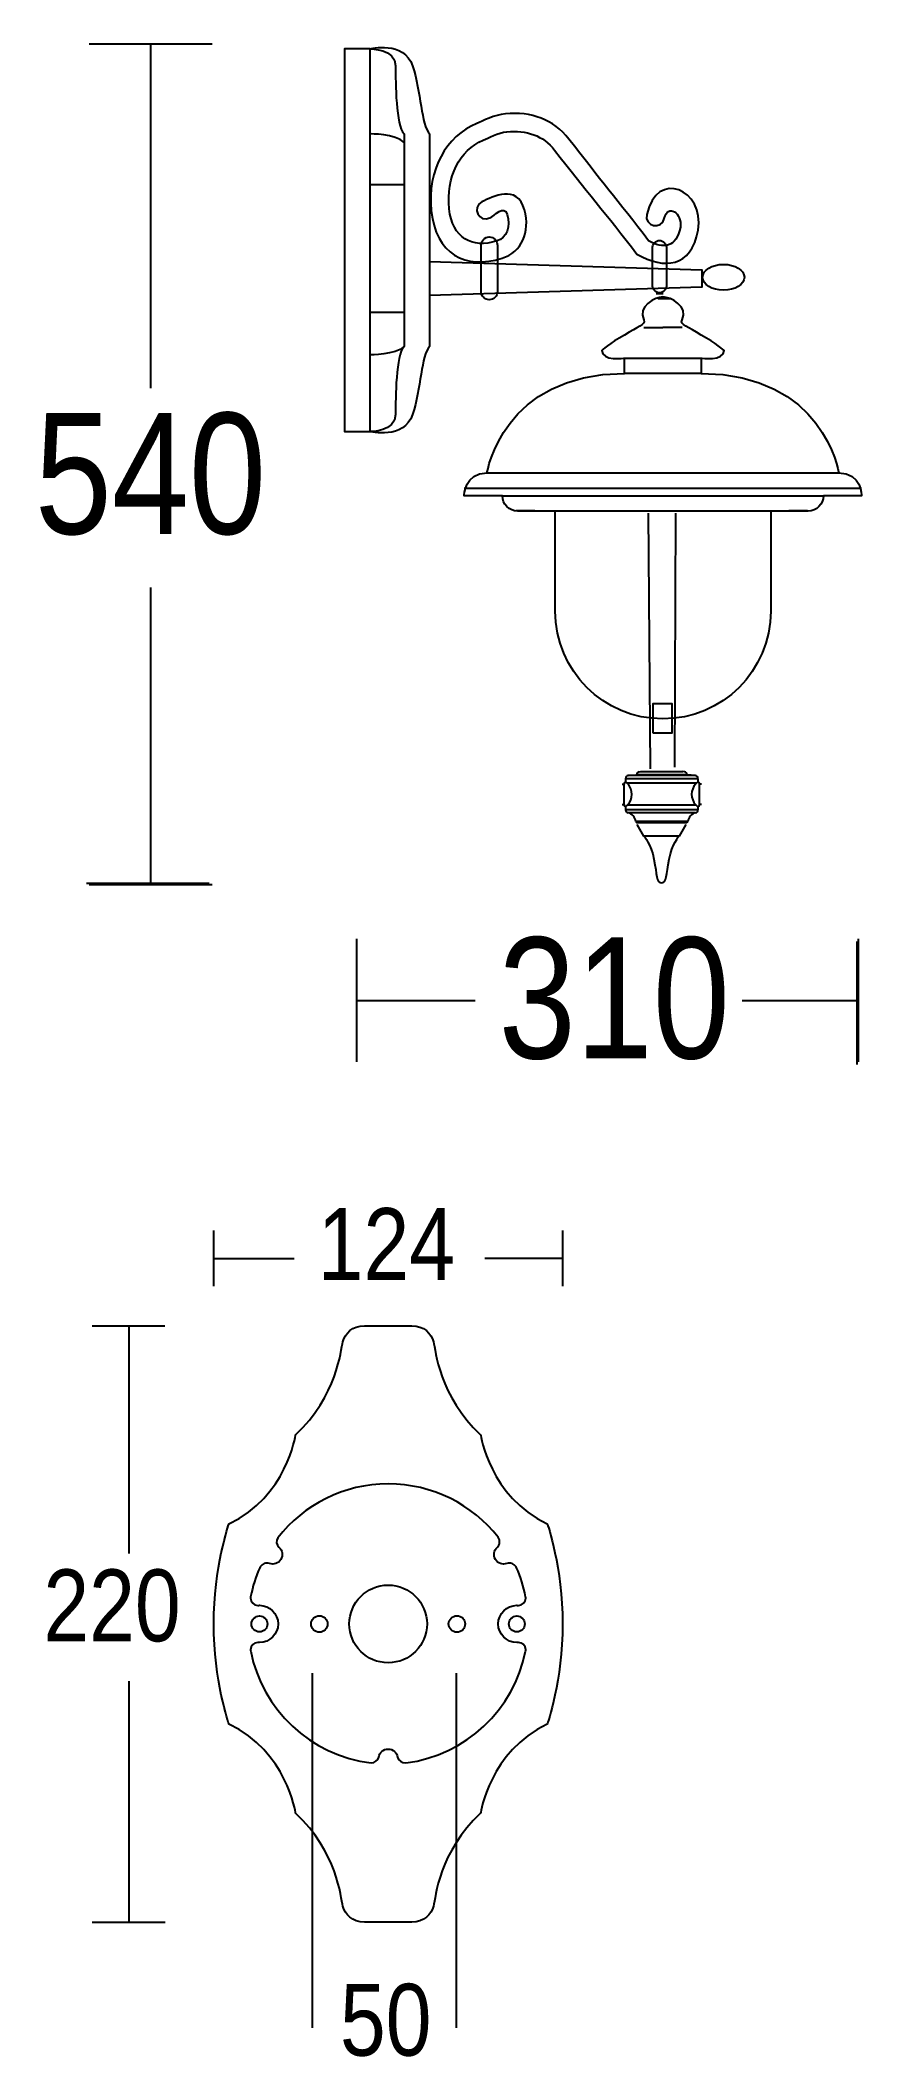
# Model space of a CAD drawing. Extents: x 1 to 91, y 5 to 227.
import ezdxf

# ---------------------------------------------------------------- set-up
doc = ezdxf.new("R2010")
doc.units = 0
doc.layers.add('LIVELLO_1', color=160, linetype='Continuous')
doc.styles.add('STD', font='txt')

# ---------------------------------------------------------------- blocks, each defined once
blk = doc.blocks.new('AI9-BLK1')
at = {"layer": 'LIVELLO_1', "color": 7}
for p, q in [((-39.68, 112.28), (-26.13, 112.28)), ((-32.9, 112.28), (-32.91, 74.34)), ((-4.97, 96.73), (-8.72, 96.73)), ((22.8, 84.75), (22.96, 84.75)), ((22.96, 84.75), (23.12, 84.75)), ((23.12, 84.75), (23.58, 84.75)), ((-4.97, 82.67), (-8.72, 82.67)), ((23.02, 84.21), (23.3, 84.21)), ((23.3, 84.21), (23.58, 84.21)), ((23.58, 84.21), (24.37, 84.21)), ((21.43, 81.01), (23.54, 81.01)), ((25.64, 81.01), (23.54, 81.01)), ((4.17, 65.01), (42.91, 65.01)), ((1.64, 63.32), (45.43, 63.32)), ((5.85, 62.48), (41.22, 62.48)), ((7.34, 60.87), (9.41, 60.87)), ((21.91, 60.56), (22.12, 32.4)), ((24.91, 60.56), (24.83, 32.58)), ((37.41, 60.87), (39.47, 60.87)), ((-32.9, 52.39), (-32.91, 19.63)), ((19.43, 31.31), (19.43, 30.95)), ((27.39, 31.31), (19.43, 31.31)), ((19.72, 31.65), (20.63, 31.73)), ((27.1, 31.65), (19.72, 31.65)), ((26.2, 31.73), (20.63, 31.73)), ((25.91, 32.07), (25.72, 32.09)), ((27.1, 31.65), (26.2, 31.73)), ((27.39, 31.31), (27.39, 30.95)), ((19.25, 30.73), (19.26, 30.79)), ((19.25, 30.73), (19.25, 30.69)), ((19.25, 28.48), (19.25, 30.7)), ((19.42, 30.95), (19.43, 30.95)), ((27.2, 30.8), (19.61, 30.8)), ((27.39, 30.95), (27.4, 30.95)), ((27.55, 30.79), (27.56, 30.73)), ((27.56, 30.69), (27.56, 30.73)), ((27.56, 28.48), (27.56, 30.69)), ((27.79, 30.69), (27.56, 30.69)), ((19.25, 28.48), (19.25, 28.44)), ((19.25, 28.44), (19.26, 28.38)), ((19.42, 28.22), (19.43, 28.22)), ((19.43, 28.22), (19.43, 27.87)), ((27.39, 27.87), (19.43, 27.87)), ((27.19, 28.39), (19.63, 28.39)), ((27.14, 27.54), (19.68, 27.54)), ((27.39, 28.22), (27.4, 28.22)), ((27.39, 28.22), (27.39, 27.87)), ((27.55, 28.38), (27.56, 28.44)), ((27.56, 28.44), (27.56, 28.48)), ((27.79, 28.48), (27.56, 28.48)), ((26.28, 26.61), (20.54, 26.61)), ((26.13, 26.45), (20.68, 26.45)), ((-39.97, 19.81), (-26.43, 19.81)), ((-39.68, 19.66), (-26.13, 19.66)), ((-10.17, 0.11), (-10.17, 13.65)), ((44.94, -0.18), (44.94, 13.36)), ((45.09, 0.11), (45.09, 13.65)), ((-10.17, 6.89), (2.86, 6.88)), ((32.28, 6.89), (45.11, 6.88)), ((-25.95, -24.61), (-25.95, -18.48)), ((12.49, -18.48), (12.49, -24.61)), ((-25.95, -21.55), (-17.07, -21.55)), ((12.49, -21.55), (3.92, -21.55)), ((-39.32, -28.96), (-31.34, -28.96)), ((-35.3, -28.96), (-35.3, -54.04)), ((-35.3, -68.11), (-35.3, -94.65)), ((-15.07, -106.3), (-15.07, -67.23)), ((0.8, -106.3), (0.8, -67.23)), ((-39.32, -94.65), (-31.28, -94.65))]:
    blk.add_line(p, q, dxfattribs=at)
for points in [[(-8.72, 69.55), (-8.72, 111.72), (-11.53, 111.72), (-11.53, 69.55)], [(22.8, 84.75), (22.8, 84.75), (22.8, 84.75), (22.8, 84.75)], [(19.32, 77.64), (27.75, 77.64), (27.75, 75.95), (19.32, 75.95)], [(22.44, 36.37), (24.56, 36.37), (24.56, 39.55), (22.44, 39.55)]]:
    blk.add_lwpolyline(points, close=True, dxfattribs=at)
for points in [[(-2.16, 88.3), (27.83, 87.36), (27.83, 85.48), (-2.16, 84.55)], [(20.92, 32.07), (21.1, 32.09), (25.72, 32.09)], [(26.05, 26.25), (25.32, 24.98), (21.45, 24.98), (20.71, 26.25)]]:
    blk.add_lwpolyline(points, dxfattribs=at)
for centre, radius in [((-6.73, -61.81), 4.28), ((-20.91, -61.81), 0.875), ((-14.31, -61.81), 0.907), ((0.84, -61.81), 0.907), ((7.44, -61.81), 0.876)]:
    blk.add_circle(centre, radius, dxfattribs=at)
blk.add_ellipse((30.21, 86.55), major_axis=(2.3, 0), ratio=0.619001, dxfattribs=at)
for points, knots in [([(-8.72, 111.72), (-8.72, 111.72), (-4.97, 112.66), (-4.04, 109.85), (-3.1, 107.04), (-3.1, 103.29), (-2.16, 102.35), (-2.16, 102.35), (-2.16, 92.04), (-2.16, 92.04), (-2.16, 92.04), (-2.16, 78.92), (-2.16, 78.92), (-3.1, 77.99), (-3.1, 74.24), (-4.04, 71.43), (-4.97, 68.62), (-8.72, 69.55), (-8.72, 69.55)], [0, 0, 0, 0, 1, 1, 1, 2, 2, 2, 3, 3, 3, 4, 4, 4, 5, 5, 5, 6, 6, 6, 6]), ([(-8.72, 111.72), (-8.72, 111.72), (-5.91, 111.72), (-5.91, 109.85), (-5.91, 107.97), (-5.91, 103.29), (-4.97, 102.35), (-4.97, 102.35), (-4.97, 89.23), (-4.97, 89.23), (-4.97, 89.23), (-4.97, 78.92), (-4.97, 78.92), (-5.91, 77.99), (-5.91, 73.3), (-5.91, 71.43), (-5.91, 69.55), (-8.72, 69.55), (-8.72, 69.55)], [0, 0, 0, 0, 1, 1, 1, 2, 2, 2, 3, 3, 3, 4, 4, 4, 5, 5, 5, 6, 6, 6, 6]), ([(21.75, 93.45), (22.87, 98.53), (28.16, 96.2), (27.42, 91.75), (26.66, 87.58), (23.67, 87.4), (20.68, 89.11), (17.37, 93.41), (14.99, 96.18), (11.61, 100.56), (10.34, 102.18), (8.48, 102.79), (6.36, 102.58), (5.31, 102.5), (4.34, 101.88), (3.74, 101.65), (1.15, 100.55), (-0.38, 97.63), (-0.01, 94.08), (0.32, 90.89), (2.51, 89.68), (5.24, 90.55), (6.39, 90.89), (6.73, 92.15), (6.39, 93.47), (6.05, 94.6), (4.97, 93.33), (4.48, 93.09), (3.3, 92.5), (2.42, 94.28), (3.6, 94.86), (4.79, 95.46), (7.47, 96.85), (8.3, 93.99), (8.95, 91.52), (7.98, 89.3), (5.82, 88.65), (1.77, 87.37), (-1.49, 89.13), (-1.98, 93.88), (-2.45, 98.42), (-0.32, 102.1), (3.02, 103.5), (3.74, 103.77), (4.93, 104.46), (6.19, 104.55), (9.03, 104.83), (11.47, 103.95), (13.17, 101.78), (16.56, 97.4), (18.65, 94.88), (21.95, 90.58), (23.59, 89.64), (25.05, 89.81), (25.46, 92.09), (25.7, 93.6), (24.07, 94.75), (23.69, 93.02), (23.4, 91.73), (21.47, 92.15), (21.75, 93.45)], [0, 0, 0, 0, 1, 1, 1, 2, 2, 2, 3, 3, 3, 4, 4, 4, 5, 5, 5, 6, 6, 6, 7, 7, 7, 8, 8, 8, 9, 9, 9, 10, 10, 10, 11, 11, 11, 12, 12, 12, 13, 13, 13, 14, 14, 14, 15, 15, 15, 16, 16, 16, 17, 17, 17, 18, 18, 18, 19, 19, 19, 20, 20, 20, 20]), ([(4.4, 84.07), (4.4, 84.07), (4.4, 84.07), (4.4, 84.07), (4.9, 84.07), (5.31, 84.49), (5.31, 85), (5.31, 85), (5.31, 90.06), (5.31, 90.06), (5.31, 90.57), (4.9, 90.99), (4.4, 90.99), (3.9, 90.99), (3.5, 90.57), (3.5, 90.06), (3.5, 90.06), (3.5, 85), (3.5, 85), (3.5, 84.49), (3.9, 84.07), (4.4, 84.07)], [0, 0, 0, 0, 1, 1, 1, 2, 2, 2, 3, 3, 3, 4, 4, 4, 5, 5, 5, 6, 6, 6, 7, 7, 7, 7]), ([(4.4, 84.07), (4.4, 84.07), (4.4, 84.07), (4.4, 84.07), (4.9, 84.07), (5.31, 84.49), (5.31, 85), (5.31, 85), (5.31, 90.06), (5.31, 90.06), (5.31, 90.57), (4.9, 90.99), (4.4, 90.99), (3.9, 90.99), (3.5, 90.57), (3.5, 90.06), (3.5, 90.06), (3.5, 85), (3.5, 85), (3.5, 84.49), (3.9, 84.07), (4.4, 84.07)], [0, 0, 0, 0, 1, 1, 1, 2, 2, 2, 3, 3, 3, 4, 4, 4, 5, 5, 5, 6, 6, 6, 7, 7, 7, 7]), ([(23.17, 84.82), (23.17, 84.82), (23.17, 84.82), (23.17, 84.82), (23.59, 84.82), (23.94, 85.24), (23.94, 85.76), (23.94, 85.76), (23.94, 89.68), (23.94, 89.68), (23.94, 90.2), (23.59, 90.61), (23.17, 90.61), (22.73, 90.61), (22.38, 90.2), (22.38, 89.68), (22.38, 89.68), (22.38, 85.76), (22.38, 85.76), (22.38, 85.24), (22.73, 84.82), (23.17, 84.82)], [0, 0, 0, 0, 1, 1, 1, 2, 2, 2, 3, 3, 3, 4, 4, 4, 5, 5, 5, 6, 6, 6, 7, 7, 7, 7]), ([(23.17, 84.82), (23.17, 84.82), (23.17, 84.82), (23.17, 84.82), (23.59, 84.82), (23.94, 85.24), (23.94, 85.76), (23.94, 85.76), (23.94, 89.68), (23.94, 89.68), (23.94, 90.2), (23.59, 90.61), (23.17, 90.61), (22.73, 90.61), (22.38, 90.2), (22.38, 89.68), (22.38, 89.68), (22.38, 85.76), (22.38, 85.76), (22.38, 85.24), (22.73, 84.82), (23.17, 84.82)], [0, 0, 0, 0, 1, 1, 1, 2, 2, 2, 3, 3, 3, 4, 4, 4, 5, 5, 5, 6, 6, 6, 7, 7, 7, 7]), ([(22.96, 84.75), (22.96, 84.75), (22.96, 84.75), (22.96, 84.75), (22.96, 84.75), (22.96, 84.75), (22.96, 84.75), (22.96, 84.75), (22.96, 84.75), (22.96, 84.75), (22.96, 84.75), (22.96, 84.75), (22.96, 84.75)], [0, 0, 0, 0, 1, 1, 1, 2, 2, 2, 3, 3, 3, 4, 4, 4, 4]), ([(27.75, 77.64), (27.75, 77.64), (30.27, 77.29), (30.27, 78.48), (30.27, 78.48), (29.43, 79.32), (27.75, 80.16), (26.35, 81.16), (25.37, 81.3), (25.64, 81.85), (26.4, 83.36), (24.38, 84.38), (23.54, 84.38), (22.69, 84.38), (20.68, 83.36), (21.43, 81.85), (21.71, 81.3), (20.72, 81.16), (19.32, 80.16), (17.64, 79.32), (16.8, 78.48), (16.8, 78.48), (16.8, 77.29), (19.32, 77.64), (19.32, 77.64)], [0, 0, 0, 0, 1, 1, 1, 2, 2, 2, 3, 3, 3, 4, 4, 4, 5, 5, 5, 6, 6, 6, 7, 7, 7, 8, 8, 8, 8]), ([(23.03, 84.21), (23.03, 84.21), (23.03, 84.22), (23.02, 84.22), (23.02, 84.22), (23.02, 84.21), (23.02, 84.21), (23.02, 84.21), (23.02, 84.21), (23.02, 84.21), (23.03, 84.21), (23.03, 84.21), (23.03, 84.21)], [0, 0, 0, 0, 1, 1, 1, 2, 2, 2, 3, 3, 3, 4, 4, 4, 4]), ([(23.3, 84.21), (23.3, 84.21), (23.3, 84.22), (23.3, 84.22), (23.3, 84.22), (23.3, 84.21), (23.3, 84.21), (23.3, 84.21), (23.3, 84.21), (23.3, 84.21), (23.3, 84.21), (23.3, 84.21), (23.3, 84.21)], [0, 0, 0, 0, 1, 1, 1, 2, 2, 2, 3, 3, 3, 4, 4, 4, 4]), ([(27.75, 75.95), (41.22, 75.95), (42.91, 65.01), (42.91, 65.01), (45.43, 65.01), (45.43, 62.48), (45.43, 62.48), (45.43, 62.48), (41.22, 62.48), (41.22, 62.48), (41.22, 61.55), (40.47, 60.8), (39.53, 60.8), (39.53, 60.8), (7.53, 60.8), (7.53, 60.8), (6.61, 60.8), (5.85, 61.55), (5.85, 62.48), (5.85, 62.48), (1.64, 62.48), (1.64, 62.48), (1.64, 62.48), (1.64, 65.01), (4.17, 65.01), (4.17, 65.01), (5.85, 75.95), (19.32, 75.95)], [0, 0, 0, 0, 1, 1, 1, 2, 2, 2, 3, 3, 3, 4, 4, 4, 5, 5, 5, 6, 6, 6, 7, 7, 7, 8, 8, 8, 9, 9, 9, 9]), ([(35.41, 60.8), (35.41, 60.8), (35.41, 49.75), (35.41, 49.75), (35.41, 43.2), (30.08, 37.9), (23.54, 37.9), (16.99, 37.9), (11.68, 43.2), (11.68, 49.75), (11.68, 49.75), (11.68, 60.8), (11.68, 60.8)], [0, 0, 0, 0, 1, 1, 1, 2, 2, 2, 3, 3, 3, 4, 4, 4, 4]), ([(19.43, 28.22), (20.13, 28.72), (20.33, 29.74), (19.86, 30.49), (19.74, 30.67), (19.6, 30.83), (19.43, 30.95)], [0, 0, 0, 0, 1, 1, 1, 2, 2, 2, 2]), ([(27.39, 30.95), (26.68, 30.45), (26.49, 29.43), (26.96, 28.68), (27.07, 28.49), (27.22, 28.34), (27.39, 28.22)], [0, 0, 0, 0, 1, 1, 1, 2, 2, 2, 2]), ([(21.45, 24.98), (21.45, 24.98), (22.22, 24.11), (22.55, 22.43), (22.88, 20.76), (22.81, 19.83), (23.38, 19.83), (23.96, 19.83), (23.9, 20.76), (24.22, 22.43), (24.55, 24.11), (25.32, 24.98), (25.32, 24.98)], [0, 0, 0, 0, 1, 1, 1, 2, 2, 2, 3, 3, 3, 4, 4, 4, 4]), ([(12.49, -61.81), (12.49, -55.63), (10.8, -50.78), (10.8, -50.78), (4.45, -47.79), (3.46, -40.98), (3.46, -40.98), (-1.13, -36.7), (-1.51, -31.64), (-1.74, -30.72), (-1.97, -29.81), (-2.81, -28.96), (-4.12, -28.96), (-4.12, -28.96), (-9.35, -28.96), (-9.35, -28.96), (-10.65, -28.96), (-11.49, -29.81), (-11.72, -30.72), (-11.95, -31.64), (-12.34, -36.7), (-16.93, -40.98), (-16.93, -40.98), (-17.91, -47.79), (-24.27, -50.78), (-24.27, -50.78), (-25.95, -55.63), (-25.95, -61.81), (-25.95, -67.99), (-24.27, -72.84), (-24.27, -72.84), (-17.91, -75.83), (-16.93, -82.64), (-16.93, -82.64), (-12.34, -86.92), (-11.95, -91.97), (-11.72, -92.89), (-11.49, -93.81), (-10.65, -94.65), (-9.35, -94.65), (-9.35, -94.65), (-4.12, -94.65), (-4.12, -94.65), (-2.81, -94.65), (-1.97, -93.81), (-1.74, -92.89), (-1.51, -91.97), (-1.13, -86.92), (3.46, -82.64), (3.46, -82.64), (4.45, -75.83), (10.8, -72.84), (10.8, -72.84), (12.49, -67.99), (12.49, -61.81)], [0, 0, 0, 0, 1, 1, 1, 2, 2, 2, 3, 3, 3, 4, 4, 4, 5, 5, 5, 6, 6, 6, 7, 7, 7, 8, 8, 8, 9, 9, 9, 10, 10, 10, 11, 11, 11, 12, 12, 12, 13, 13, 13, 14, 14, 14, 15, 15, 15, 16, 16, 16, 17, 17, 17, 18, 18, 18, 18]), ([(-6.73, -75.59), (-7.26, -75.59), (-7.69, -75.98), (-7.77, -76.48), (-7.87, -76.85), (-8.2, -77.13), (-8.6, -77.13), (-15.3, -76.28), (-20.6, -71.27), (-21.87, -64.82), (-21.88, -64.76), (-21.89, -64.7), (-21.89, -64.65), (-21.89, -64.21), (-21.53, -63.85), (-21.09, -63.85), (-21.09, -63.85), (-20.91, -63.85), (-20.91, -63.85), (-19.78, -63.85), (-18.86, -62.94), (-18.86, -61.81), (-18.86, -60.68), (-19.78, -59.76), (-20.91, -59.76), (-20.97, -59.76), (-21.03, -59.77), (-21.09, -59.77), (-21.53, -59.77), (-21.89, -59.41), (-21.89, -58.97), (-21.89, -58.91), (-21.88, -58.86), (-21.88, -58.81), (-21.66, -57.7), (-21.32, -56.64), (-20.88, -55.63), (-20.88, -55.63), (-20.82, -55.52), (-20.82, -55.52), (-20.61, -55.17), (-20.18, -55.02), (-19.81, -55.16), (-19.34, -55.32), (-18.81, -55.15), (-18.55, -54.71), (-18.28, -54.26), (-18.38, -53.69), (-18.77, -53.36), (-19.04, -53.09), (-19.11, -52.66), (-18.9, -52.32), (-16.02, -48.67), (-11.64, -46.38), (-6.73, -46.38), (-1.82, -46.38), (2.55, -48.67), (5.38, -52.24), (5.64, -52.66), (5.58, -53.09), (5.31, -53.36), (4.92, -53.69), (4.81, -54.26), (5.08, -54.71), (5.35, -55.15), (5.87, -55.32), (6.34, -55.16), (6.72, -55.02), (7.15, -55.17), (7.36, -55.52), (7.36, -55.52), (7.42, -55.63), (7.42, -55.63), (7.86, -56.64), (8.19, -57.7), (8.41, -58.81), (8.42, -58.86), (8.43, -58.91), (8.43, -58.97), (8.43, -59.41), (8.07, -59.77), (7.62, -59.77), (7.56, -59.77), (7.5, -59.76), (7.44, -59.76), (6.31, -59.76), (5.4, -60.68), (5.4, -61.81), (5.4, -62.94), (6.31, -63.85), (7.44, -63.85), (7.44, -63.85), (7.62, -63.85), (7.62, -63.85), (8.07, -63.85), (8.43, -64.21), (8.43, -64.65), (8.43, -64.7), (8.42, -64.76), (8.41, -64.82), (7.13, -71.27), (1.83, -76.28), (-4.77, -77.12), (-5.26, -77.13), (-5.6, -76.85), (-5.69, -76.48), (-5.77, -75.98), (-6.21, -75.59), (-6.73, -75.59)], [0, 0, 0, 0, 1, 1, 1, 2, 2, 2, 3, 3, 3, 4, 4, 4, 5, 5, 5, 6, 6, 6, 7, 7, 7, 8, 8, 8, 9, 9, 9, 10, 10, 10, 11, 11, 11, 12, 12, 12, 13, 13, 13, 14, 14, 14, 15, 15, 15, 16, 16, 16, 17, 17, 17, 18, 18, 18, 19, 19, 19, 20, 20, 20, 21, 21, 21, 22, 22, 22, 23, 23, 23, 24, 24, 24, 25, 25, 25, 26, 26, 26, 27, 27, 27, 28, 28, 28, 29, 29, 29, 30, 30, 30, 31, 31, 31, 32, 32, 32, 33, 33, 33, 34, 34, 34, 35, 35, 35, 36, 36, 36, 36])]:
    blk.add_open_spline(points, degree=3, knots=knots, dxfattribs=at)
for points in [[(-4.97, 101.41), (-5.91, 102.35), (-8.72, 102.35), (-8.72, 102.35)], [(-4.97, 78.92), (-5.91, 77.99), (-8.72, 77.99), (-8.72, 77.99)], [(19.72, 31.65), (19.56, 31.63), (19.43, 31.49), (19.43, 31.31)], [(20.92, 32.07), (20.75, 32.06), (20.63, 31.91), (20.63, 31.73)], [(26.2, 31.73), (26.2, 31.91), (26.07, 32.06), (25.91, 32.07)], [(27.39, 31.31), (27.39, 31.49), (27.26, 31.63), (27.1, 31.65)], [(19.03, 30.69), (19.11, 30.69), (19.18, 30.69), (19.25, 30.7)], [(19.42, 30.95), (19.33, 30.95), (19.27, 30.88), (19.26, 30.79)], [(27.55, 30.79), (27.55, 30.88), (27.48, 30.95), (27.4, 30.95)], [(19.03, 28.48), (19.11, 28.48), (19.18, 28.48), (19.25, 28.48)], [(19.26, 28.38), (19.27, 28.29), (19.33, 28.22), (19.42, 28.22)], [(19.43, 27.87), (19.43, 27.71), (19.54, 27.57), (19.68, 27.54)], [(20.54, 26.61), (20.47, 27.08), (20.13, 27.46), (19.68, 27.54)], [(27.14, 27.54), (26.7, 27.46), (26.34, 27.08), (26.28, 26.61)], [(27.14, 27.54), (27.28, 27.57), (27.39, 27.71), (27.39, 27.87)], [(27.4, 28.22), (27.48, 28.22), (27.55, 28.29), (27.55, 28.38)], [(20.54, 26.61), (20.55, 26.53), (20.61, 26.46), (20.68, 26.45)], [(26.13, 26.45), (26.21, 26.46), (26.27, 26.53), (26.28, 26.61)]]:
    blk.add_open_spline(points, degree=3, dxfattribs=at)
at = {"layer": 'LIVELLO_1', "color": 7, "attachment_point": 1, "style": 'STD'}
for s, insert, char_height in [('\\fArial Narrow|b0|i0;\\H13.3331;\\C7;540', (-45.66, 71.61), 13.3331), ('\\fArial Narrow|b0|i0;\\H13.3331;\\C7;310', (5.44, 13.83), 13.3331), ('\\fArial Narrow|b0|i0;\\H7.9135;\\C7;124', (-14.49, -16), 7.9135), ('\\fArial Narrow|b0|i0;\\H7.9135;\\C7;220', (-44.71, -55.81), 7.9135), ('\\fArial Narrow|b0|i0;\\H7.9135;\\C7;50', (-12.04, -101.46), 7.9135)]:
    blk.add_mtext(s, dxfattribs=dict(at, insert=insert, char_height=char_height))

msp = doc.modelspace()

# ---------------------------------------------------------------- block references
at = {"layer": 'LIVELLO_1', "color": 7}
msp.add_blockref('AI9-BLK1', (46.037242, 114.130674), dxfattribs=at)

doc.saveas('drawing.dxf')
